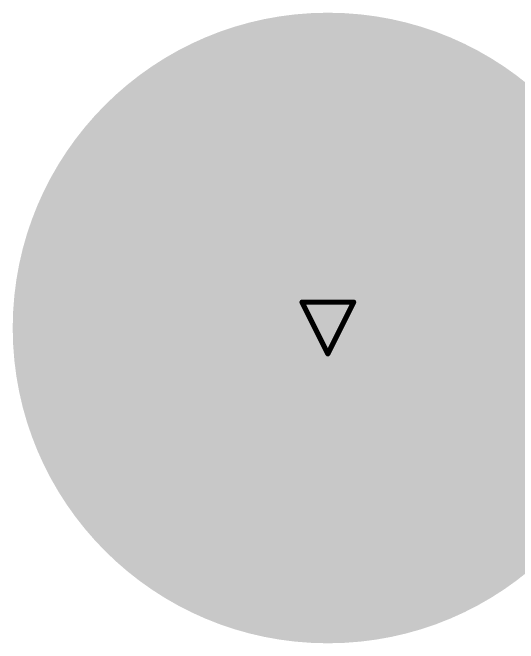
# Model space of a CAD drawing. Header units: inches. Extents: x -25 to 271, y -41 to 15.
# Drawn here: x -3.1 to 1.88, y -3.1 to 3.1 of the extents above; entities that cross this region are included whole.
import ezdxf

# ---------------------------------------------------------------- set-up
doc = ezdxf.new("R2010")
doc.units = ezdxf.units.IN
for name, color, linetype in [('Bottom Layer', 5, 'Continuous'), ('Bottom Solder', 6, 'Continuous'), ('Drill Drawing', 1, 'Continuous'), ('Multi-Layer', 9, 'Continuous'), ('Pad Holes', 156, 'Continuous'), ('Top Layer', 1, 'Continuous'), ('Top Solder', 216, 'Continuous')]:
    doc.layers.add(name, color=color, linetype=linetype)

# ---------------------------------------------------------------- blocks, each defined once
blk = doc.blocks.new('SPACER_7')
at = {"layer": 'Bottom Layer'}
h = blk.add_hatch(color=5, dxfattribs=at)
edge = h.paths.add_edge_path()
edge.add_arc((0, 0), 3, 0, 360)
at = {"layer": 'Bottom Solder'}
h = blk.add_hatch(color=6, dxfattribs=at)
edge = h.paths.add_edge_path()
edge.add_arc((0, 0), 3.1016, 0, 360)
at = {"layer": 'Multi-Layer'}
h = blk.add_hatch(color=9, dxfattribs=at)
edge = h.paths.add_edge_path()
edge.add_arc((0, 0), 3, 0, 360)
at = {"layer": 'Pad Holes'}
h = blk.add_hatch(color=7, dxfattribs=at)
edge = h.paths.add_edge_path()
edge.add_arc((0, 0), 1.85, 0, 360)
at = {"layer": 'Top Layer'}
h = blk.add_hatch(color=1, dxfattribs=at)
edge = h.paths.add_edge_path()
edge.add_arc((0, 0), 3, 0, 360)
at = {"layer": 'Top Solder'}
h = blk.add_hatch(color=216, dxfattribs=at)
edge = h.paths.add_edge_path()
edge.add_arc((0, 0), 3.1016, 0, 360)

msp = doc.modelspace()

# ---------------------------------------------------------------- linework, layer by layer
at = {"layer": 'Drill Drawing'}
for points in [[(-0.254, 0.254, 0.0508, 0.0508, 0), (0.254, 0.254, 0.0508, 0.0508, 0)], [(-0.254, 0.254, 0.0508, 0.0508, 0), (0, -0.254, 0.0508, 0.0508, 0)], [(0, -0.254, 0.0508, 0.0508, 0), (0.254, 0.254, 0.0508, 0.0508, 0)]]:
    msp.add_lwpolyline(points, format="xyseb", dxfattribs=at)
for points in [[(-0.2667, 0.254, 0.0254, 0.0254, 1), (-0.2413, 0.254, 0.0254, 0.0254, 1)], [(-0.2667, 0.254, 0.0254, 0.0254, 1), (-0.2413, 0.254, 0.0254, 0.0254, 1)], [(0.2413, 0.254, 0.0254, 0.0254, 1), (0.2667, 0.254, 0.0254, 0.0254, 1)], [(0.2413, 0.254, 0.0254, 0.0254, 1), (0.2667, 0.254, 0.0254, 0.0254, 1)], [(-0.0127, -0.254, 0.0254, 0.0254, 1), (0.0127, -0.254, 0.0254, 0.0254, 1)], [(-0.0127, -0.254, 0.0254, 0.0254, 1), (0.0127, -0.254, 0.0254, 0.0254, 1)]]:
    msp.add_lwpolyline(points, format="xyseb", close=True, dxfattribs=at)

# ---------------------------------------------------------------- block references
msp.add_blockref('SPACER_7', (0, 0))

doc.saveas('drawing.dxf')
